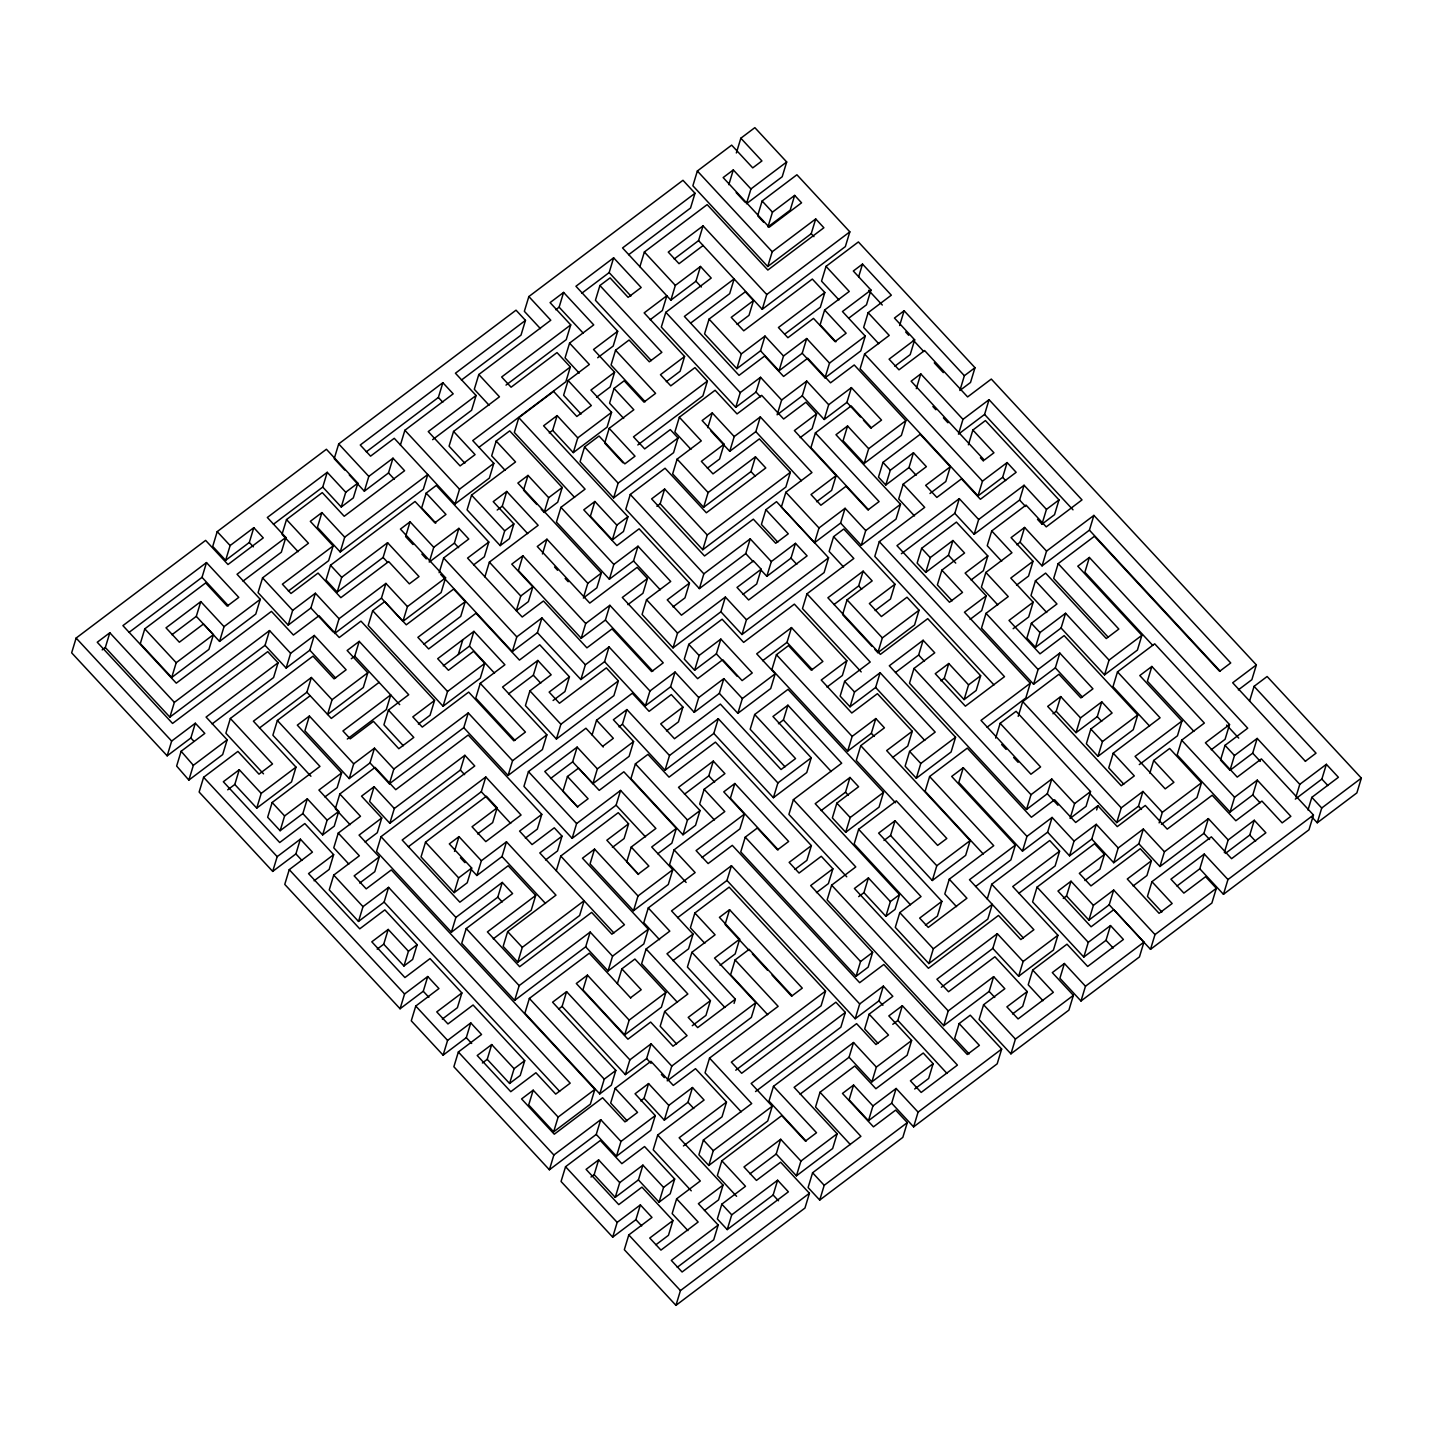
<?xml version="1.0" encoding="UTF-8"?>
<svg xmlns="http://www.w3.org/2000/svg" width="1433" height="1433" viewBox="0 0 1433 1433"><rect width="100%" height="100%" fill="white"/><g stroke="black" fill="none" stroke-linecap="round" stroke-linejoin="round"><path stroke-width="1.5" d="M341.251 507.013L345.729 492.253L327.243 472.299L322.747 487.059L341.251 507.013L353.324 497.896L357.82 483.136L326.402 449.263L217.207 531.625L212.729 546.403L225.644 560.321L230.122 545.543L253.802 527.684L263.26 537.894L227.99 564.512L205.618 540.384L76.128 638.061L71.65 652.821L167.177 755.836L190.858 737.977L195.336 723.217L204.812 733.409L181.131 751.268L176.635 766.046L188.851 780.089L222.67 754.582L227.166 739.822L206.083 717.073L278.056 662.78L267.738 651.639L172.551 723.432L97.247 642.235L109.822 632.759L174.36 702.367L169.882 717.127L105.325 647.519L109.822 632.759M418.364 724.077L430.061 715.246L434.557 700.468L360.973 621.134L339.227 637.524L319.004 615.724L293.407 635.034L271.446 611.372L176.277 683.165L122.916 625.63L206.495 562.578L238.774 597.382L227.184 606.123L205.671 582.926L144.787 628.854L140.309 643.614L171.709 677.487L208.913 649.418L213.41 634.658L203.504 623.982L179.34 642.217L166.013 627.833L200.799 601.591L224.032 626.651L219.554 641.411L196.303 616.351L200.799 601.591M171.709 677.487L176.205 662.727L213.41 634.658M129.095 632.347L202.017 577.338L206.495 562.578M167.177 755.836L171.655 741.076L195.336 723.217M225.644 560.321L249.306 542.462L253.802 527.684M188.851 780.089L193.348 765.329L227.166 739.822M349.276 474.932L364.34 491.179L368.818 476.401L392.982 458.184L404.59 470.723L344.207 516.274L322.264 492.612L286.51 519.57L308.453 543.25L262.561 577.875L258.065 592.635L288.194 625.11L310.889 607.986L315.385 593.226L339.048 618.734L334.57 633.511L381.429 598.152L385.907 583.392L407.438 606.589L402.942 621.349L381.429 598.152M290.63 653.305L269.547 630.556L265.051 645.334L286.134 668.065L290.63 653.305L314.293 635.446L346.141 669.784L334.068 678.884L312.985 656.153L230.355 718.47L272.521 763.95L258.997 774.16L237.914 751.411L203.611 777.295L199.133 792.055L272.7 871.407L295.897 853.907L300.393 839.147L312.43 852.133L289.251 869.634L284.755 884.394L400.076 1008.76L423.272 991.26L427.751 976.5L438.946 988.555L415.749 1006.056L411.271 1020.815L443.102 1055.154L466.298 1037.653L470.776 1022.893L481.542 1034.501L458.345 1052.001L453.867 1066.761L549.394 1169.776L596.253 1134.417L600.749 1119.657L620.973 1141.456L616.477 1156.216L596.253 1134.417M327.243 472.299L267.326 517.492L285.83 537.447L237.036 574.257L260.269 599.316L255.773 614.076L219.554 641.411M286.51 519.57L282.014 534.348L298.118 551.705M230.355 718.47L225.877 733.23L263.529 773.838M285.83 537.447L281.334 552.207L243.001 581.135M234.797 784.478L239.275 769.718L261.218 793.38L256.74 808.14L234.797 784.478L227.704 789.816M461.444 380.067L521.003 335.143L525.481 320.383L516.023 310.173L338.707 443.925L334.211 458.685L344.762 470.06M344.708 537.178L321.906 512.584L317.427 527.362L340.23 551.956L423.326 489.262L427.804 474.502L344.708 537.178L340.23 551.956M288.194 625.11L292.672 610.351L315.385 593.226M278.056 662.78L273.578 677.54L212.12 723.898M310.227 695.686L277.375 720.477L272.879 735.236L310.925 776.256M321.906 512.584L310.316 521.343L333.119 545.937L328.623 560.697L288.391 591.041M473.696 564.835L484.318 556.81L488.814 542.05L436.313 485.429L426.174 493.095L445.968 514.429L434.844 522.812L415.051 501.478L330.504 565.247L326.025 580.025L337.203 592.08L383.113 557.455L387.591 542.695L419.009 576.568L409.336 583.858L388.683 561.575L340.857 597.668L318.054 573.075L290.989 593.477L282.391 584.198L333.119 545.937M286.134 668.065L309.815 650.206L314.293 635.446M277.375 720.477L319.971 766.404L272.145 802.498L267.649 817.258L280.134 830.71L302.847 813.586L307.325 798.808L327.118 820.16L322.64 834.92L302.847 813.586M337.203 592.08L341.699 577.32L387.591 542.695M259.463 728L306.895 692.229L311.391 677.469L332.044 699.734L327.566 714.494L363.301 687.518L367.797 672.758L347.144 650.492L359.217 641.375L408.71 694.736L388.415 710.051L383.919 724.811L403.336 745.751M349.222 778.585L353.7 763.825L309.385 716.034L304.907 730.794L349.222 778.585L370.001 762.911L374.479 748.151L393.842 769.037L389.364 783.797L370.001 762.911M311.391 677.469L253.408 721.193L296.004 767.139L291.526 781.899L256.74 808.14M364.34 491.179L388.486 472.944L392.982 458.184M280.134 830.71L284.612 815.95L307.325 798.808M400.398 445.054L404.876 430.276L453.186 393.842L442.869 382.701L360.256 445.018L370.574 456.16L394.254 438.301L455.031 503.986L489.352 478.103L493.83 463.343L472.747 440.594L570.334 366.973L557.007 352.59L511.097 387.215L501.64 377.004L570.728 324.897L550.075 302.614L563.599 292.422L593.728 324.897L569.564 343.114L565.068 357.874L579.219 373.135M272.7 871.407L277.196 856.647L300.393 839.147M351.282 658.75L354.739 656.135L359.217 641.375M423.917 644.169L460.745 616.387L465.241 601.627L453.616 589.088L406.273 624.806L384.743 601.609L372.67 610.727L368.191 625.487L443.066 706.236L480.27 678.167L484.748 663.407L473.553 651.334L448.439 670.286L437.674 658.696L473.911 631.362L504.9 664.769L480.252 683.344L475.774 698.122L514.931 740.342M366.311 451.825L438.373 397.46L442.869 382.701M439.161 572.734L443.639 557.974L468.77 539.023L458.865 528.347L454.386 543.125L429.255 562.076L433.751 547.299L410.071 521.791L405.593 536.551L412.991 544.522M426.174 493.095L421.678 507.855L435.811 523.099M309.385 716.034L297.312 725.152L341.627 772.942L337.149 787.702L324.915 796.927M525.356 838.144L537.321 829.116L541.799 814.356L468.215 735.022L395.741 789.69L375.088 767.407L339.818 794.007L335.34 808.785L350.1 824.692M628.657 254.716L690.527 208.036L695.005 193.276L682.968 180.289L528.849 296.559L550.791 320.222L478.801 374.515L499.454 396.798L453.562 431.423L449.066 446.182L464.847 463.199M341.627 772.942L318.914 790.067L338.707 811.418L334.229 826.178L322.64 834.92M339.818 794.007L360.489 816.291L338.26 833.057L333.764 847.817L348.828 864.063M478.801 374.515L474.305 389.292L489.065 405.199M239.275 769.718L223.333 781.737L279.704 842.532L304.835 823.563L333.656 854.659L329.178 869.419L314.096 880.793M525.481 320.383L455.425 373.225L476.078 395.49L471.6 410.268L432.623 439.662M338.26 833.057L359.343 855.788L333.728 875.115L329.25 889.875L358.501 921.419L384.116 902.109L388.594 887.349L570.191 1083.169L555.699 1094.095L535.906 1072.744L510.775 1091.695L477.207 1055.512L491.698 1044.567L514.089 1068.696L509.593 1083.473L487.22 1059.345L491.698 1044.567M455.031 503.986L459.527 489.208L493.83 463.343M389.83 823.276L394.326 808.499L374.103 786.699L369.607 801.459L389.83 823.276L460.369 770.058L464.865 755.298L474.753 765.974L381.017 836.675L376.539 851.435L451.413 932.184L497.788 897.183L502.284 882.423L512.602 893.565L466.227 928.548L461.731 943.308L514.662 1000.395L585.685 946.819L590.181 932.041L612.554 956.169L608.058 970.947L585.685 946.819M528.849 296.559L524.353 311.319L540.456 328.676M410.071 521.791L400.416 529.082L445.591 577.804L441.113 592.563L402.942 621.349M541.226 509.252L544.182 512.441L557.706 502.231L562.202 487.471L509.7 430.867L496.176 441.059L515.54 461.945L471.564 495.119L467.086 509.879L500.207 545.615L509.396 538.683L513.874 523.923L493.221 501.64L506.745 491.447L538.163 525.32L489.369 562.13L484.873 576.89M374.103 786.699L361.528 796.175L381.751 817.974L377.273 832.752L365.039 841.977M496.176 441.059L491.68 455.837L505.097 470.293M358.501 921.419L362.997 906.659L388.594 887.349M381.751 817.974L359.056 835.117L379.279 856.916L374.783 871.694L359.719 883.05M569.564 343.114L589.357 364.466L568.095 380.497L591.327 405.557L576.836 416.484L553.604 391.442L518.818 417.684L514.34 432.444L574.579 497.394M555.735 309.725L559.121 307.181L563.599 292.422M497.197 510.041L502.266 506.207L506.745 491.447M458.309 654.505L462.805 639.727M443.066 706.236L447.544 691.458L484.748 663.407M443.245 665.879L469.433 646.122L473.911 631.362M500.207 545.615L504.703 530.837L513.874 523.923M570.728 324.897L566.232 339.657L506.01 385.101M383.722 944.204L388.218 929.426L408.441 951.243L403.945 966.003L383.722 944.204L377.166 949.148M544.182 512.441L548.66 497.681L528.007 475.398L523.529 490.176L536.802 504.488M477.583 833.952L492.665 822.596L497.144 807.818L486.396 796.229L425.511 842.156L421.033 856.916L454.171 892.634L467.212 882.8L471.69 868.04L449.317 843.912L458.99 836.621L481.363 860.749L476.867 875.509L470.902 869.079M570.334 366.973L565.856 381.751L478.909 447.329M552.636 430.366L557.115 415.588L577.768 437.871L573.29 452.631L552.636 430.366L549.251 432.909M568.095 380.497L563.617 395.257L581.046 414.065M463.773 727.677L468.251 712.918L512.566 760.708L508.088 775.468L463.773 727.677L389.364 783.797M597.668 357.748L613.199 346.034L617.695 331.256L575.941 286.26L613.629 257.815L641.178 287.514L628.12 297.365L610.064 277.877L599.908 285.525L595.429 300.285L651.334 360.597M581.225 638.276L585.703 623.516L522.884 555.771L518.406 570.531L581.225 638.276L605.389 620.059L609.867 605.299L663.228 662.834L651.621 671.575L612.034 628.89L586.921 647.841L543.465 600.982L522.203 617.014L467.552 558.082L488.814 542.05M581.744 293.263L609.15 272.592L613.629 257.815M532.861 586.885L520.77 596.003L516.292 610.763L528.365 601.645L532.861 586.885L511.778 564.154L522.884 555.771M333.656 854.659L308.543 873.611L359.737 928.835L384.868 909.883L417.128 944.687L412.65 959.447L403.945 966.003M400.076 1008.76L404.572 993.983L427.751 976.5M440.647 574.346L512.315 651.621L516.794 636.861L541.925 617.91L585.38 664.769L580.884 679.547L537.429 632.669L541.925 617.91M542.444 553.962L546.94 539.202L587.817 583.285L583.965 595.931M454.494 851.381L458.99 836.621M518.818 417.684L585.076 489.137L560.93 507.354L556.434 522.114L609.365 579.201L633.529 560.966L638.007 546.206L670.716 581.476L646.552 599.693L642.074 614.452L673.044 647.877L720.889 611.784L725.367 597.024L746.45 619.755L741.972 634.532L720.889 611.784M599.908 285.525L661.867 352.339L649.31 361.815L629.087 340.015L615.563 350.225L655.58 393.376L643.972 402.118L624.179 380.766L614.041 388.433L633.834 409.766L609.186 428.36L635.016 456.196L624.86 463.862L599.048 436.008L584.557 446.953L580.06 461.713L613.629 497.896L673.546 452.703L678.024 437.943L670.286 429.595L644.671 448.905L633.493 436.85L707.4 381.088L694.933 367.618L670.769 385.853L660.452 374.712L684.598 356.495L644.151 312.878L666.864 295.735L662.368 310.513L650.152 319.738M639.87 266.753L644.366 251.993L707.168 204.614L767.837 270.049L823.885 227.757L815.717 218.944L772.226 251.742L767.748 266.52L692.873 185.771L697.352 171.011L731.654 145.127L752.737 167.876L761.926 160.944L740.843 138.213L754.851 127.644L786.699 161.983L782.203 176.743L746.45 203.719L750.946 188.941L786.699 161.983M408.387 846.742L481.291 791.732L485.787 776.973L521.057 815.019L485.787 841.619L472.03 826.769L497.144 807.818M615.563 350.225L611.067 364.985L645.155 401.742M454.171 892.634L458.65 877.874L471.69 868.04M617.695 331.256L593.531 349.491L614.614 372.222L610.136 386.982L596.594 397.192M614.041 388.433L609.562 403.192L623.695 418.436M451.413 932.184L455.891 917.407L502.284 882.423M614.614 372.222L590.933 390.081L611.586 412.346L607.108 427.124L573.29 452.631M508.643 693.823L533.345 675.194L537.823 660.434L551.168 674.818L529.905 690.849L525.427 705.609L556.398 739.016L613.897 695.65L618.375 680.89L606.338 667.885L559.461 703.245L549.144 692.103L569.438 676.806L539.739 644.778L519.445 660.094L475.989 613.234L428.646 648.952L417.881 637.345L465.241 601.627M609.186 428.36L604.708 443.119L622.925 462.769M612.339 539.901L616.817 525.123L594.874 501.46L590.396 516.22L612.339 539.901L623.445 531.518L627.923 516.74L543.591 425.798L557.115 415.588M695.005 193.276L622.549 247.945L670.859 300.16L675.337 285.4L700.468 266.448L711.216 278.056L665.808 312.304L661.312 327.082L735.756 407.348L756.051 392.051L760.547 377.273L781.63 400.022L777.134 414.782L802.265 395.83L806.743 381.071L828.686 404.733L824.208 419.493L802.265 395.83M476.867 875.509L501.998 856.558L506.476 841.798L555.968 895.159L507.658 931.611L503.162 946.371L517.797 962.152L579.631 915.49L584.127 900.73L522.275 947.374L517.797 962.152M603.257 747.041L585.936 728.233L528.437 771.617L523.941 786.377L572.143 838.341L616.1 805.185L620.596 790.407L655.884 828.453L631.236 847.046L626.758 861.806L638.509 874.488M388.218 929.426L371.792 941.821L404.93 977.557L430.043 958.605L461.892 992.944L457.396 1007.704L442.331 1019.078M443.102 1055.154L447.598 1040.394L470.776 1022.893M613.629 497.896L618.125 483.136L678.024 437.943M537.823 660.434L502.553 687.034L546.869 734.824L542.39 749.584L508.088 775.468M698.57 240.619L703.048 225.859L766.745 294.535L762.249 309.295L698.57 240.619L674.209 258.997M569.438 676.806L564.942 691.566L553.102 700.486M528.007 475.398L517.868 483.064L601.341 573.075L596.862 587.835L583.321 598.045M800.169 437.638L812.135 428.61L816.613 413.832L805.865 402.243L783.636 419.009L761.693 395.347L737.046 413.922L715.103 390.26L679.349 417.236L701.292 440.898L677.128 459.115L672.65 473.893L703.639 507.3L708.117 492.54L755.46 456.822L765.795 467.946L706.362 512.781L665.055 468.233L630.269 494.475L625.791 509.234L699.376 588.587L745.751 553.604L750.229 538.826L771.312 561.575L766.834 576.335L760.816 569.832M556.398 739.016L560.894 724.256L618.375 680.89M670.859 300.16L695.972 281.208L700.468 266.448M736.347 152.973L740.843 138.213M728.806 184.678L733.302 169.918L750.946 188.941M609.365 579.201L613.843 564.423L638.007 546.206M684.598 356.495L680.12 371.254L666.309 381.662M657.783 853.781L671.862 843.159L676.34 828.399L623.857 771.796L599.209 790.371L578.556 768.106L567.45 776.489L562.954 791.249L577.714 807.155M572.645 761.854L577.141 747.095L597.364 768.894L592.868 783.672L572.645 761.854L550.505 778.567M604.565 661.688L609.043 646.91L649.937 690.993L645.441 705.753L604.565 661.688L580.884 679.547M737.028 324.377L748.993 315.35L753.471 300.59L745.303 291.777L709.066 319.111L704.57 333.871L736.849 368.675L760.529 350.816L765.007 336.056L783.511 356.011L779.033 370.771L760.529 350.816M679.349 417.236L674.871 431.996L690.957 449.353M485.787 776.973L402.189 840.025L459.85 902.199L508.178 865.747L535.709 895.446L531.231 910.224L493.257 938.848M660.165 503.807L664.643 489.047L707.257 534.993L702.761 549.753L660.165 503.807L656.905 506.279M592.08 734.986L596.558 720.226L632.311 693.25L649.095 711.341L671.307 694.575L682.932 707.114L678.454 721.874L666.488 730.902M541.799 814.356L519.57 831.122L532.055 844.574L554.284 827.808L562.023 836.173L557.544 850.933L545.579 859.961M514.662 1000.395L519.158 985.617L590.181 932.041M556.273 870.816L560.751 856.056L618.25 812.69L628.585 823.814L624.089 838.574L612.393 847.405M546.94 539.202L537.268 546.492L589.769 603.096L637.112 567.378L647.447 578.52L642.951 593.28L627.887 604.654M707.4 381.088L702.922 395.848L637.81 444.964M762.249 309.295L845.345 246.601L849.841 231.841L796.909 174.772L762.123 201.014L757.645 215.774L763.538 222.133M572.143 838.341L576.621 823.581L620.596 790.407M630.771 998.085L589.285 953.214L529.368 998.425L524.89 1013.185L599.764 1093.916L611.354 1085.175L615.832 1070.415L552.583 1002.204L566.59 991.636L629.857 1059.847L625.361 1074.607L562.112 1006.396L566.59 991.636M794.67 195.39L772.459 212.156L767.963 226.916L790.192 210.149L794.67 195.39L801.566 202.805L769.199 227.22L723.146 177.567L733.302 169.918M707.795 427.661L712.273 412.901L734.215 436.563L729.737 451.323L710.714 430.814M622.406 724.31L626.902 709.55L669.498 755.496L665.019 770.255L622.406 724.31L619.038 726.871M461.892 992.944L436.76 1011.895L447.956 1023.95L473.069 1004.999L524.711 1060.689L520.233 1075.449L509.593 1083.473M736.849 368.675L741.327 353.915L765.007 336.056M633.511 910.725L638.007 895.965L594.552 849.106L590.056 863.866L633.511 910.725L668.297 884.483L672.793 869.724L651.71 846.993L676.34 828.399M626.902 709.55L613.378 719.76L633.601 741.56L629.105 756.337L592.868 783.672M712.273 412.901L702.134 420.55L724.077 444.212L719.599 458.99L707.365 468.197M735.756 407.348L740.252 392.588L760.547 377.273M553.64 1131.855L558.136 1117.095L533.183 1090.173L528.687 1104.95L553.64 1131.855L590.36 1104.162L594.856 1089.402L391.316 869.921L366.203 888.872L354.148 875.868L379.279 856.916M594.874 501.46L583.768 509.843L616.889 545.579L639.118 528.813L689.47 583.106L684.974 597.866L673.008 606.893M794.921 869.401L806.886 860.373L811.383 845.613L715.425 742.133L669.032 777.134L647.949 754.385L635.392 763.861L630.914 778.638L682.968 834.776L695.542 825.301L700.02 810.541L678.508 787.344L713.294 761.102L724.919 773.623L704.14 789.296L699.644 804.056L714.404 819.963M673.044 647.877L677.54 633.099L725.367 597.024M699.376 588.587L703.854 573.827L750.229 538.826M670.572 686.801L675.05 672.041L698.713 697.566L694.235 712.326L670.572 686.801L645.441 705.753M767.748 266.52L811.221 233.704L815.717 218.944M624.681 1034.895L629.159 1020.135L587.423 975.121L582.944 989.898L624.681 1034.895L661.401 1007.202L665.879 992.442L634.909 959.035L621.85 968.869L617.372 983.629M827.002 687.088L842.371 675.498L846.849 660.738L794.366 604.135L743.637 642.396L722.107 619.199L688.771 644.348L684.293 659.108L694.611 670.25L716.357 653.842L720.853 639.082L752.253 672.955L742.115 680.603L722.751 659.717L697.62 678.669L622.316 597.471L647.447 578.52M729.737 451.323L755.836 431.638L760.314 416.878L811.956 472.568L785.857 492.253L781.379 507.013L814.499 542.731L840.598 523.063L845.076 508.285L865.729 530.568L861.251 545.328L840.598 523.063M703.639 507.3L750.982 471.582L755.46 456.822M694.611 670.25L699.107 655.472L720.853 639.082M549.394 1169.776L553.872 1154.998L600.749 1119.657M974.995 367.708L964.373 375.715L959.895 390.475L970.517 382.468L974.995 367.708L858.385 241.944L826.017 266.377L821.539 281.137L838.968 299.927M802.211 353.27L806.707 338.51L829.51 363.104L825.014 377.864L802.211 353.27L779.033 370.771M753.471 300.59L731.242 317.356L743.727 330.808L812.332 279.059L824.817 292.511L820.321 307.289L784.657 334.194M826.017 266.377L849.25 291.436L824.62 310.012L820.124 324.772L835.905 341.788M659.073 1202.162L663.569 1187.402L642.915 1165.119L638.419 1179.896L659.073 1202.162L670.196 1193.779L674.674 1179.019L644.563 1146.543L621.85 1163.668L600.337 1140.471L565.551 1166.713L561.055 1181.473L612.697 1237.145L635.894 1219.662L640.372 1204.884L651.997 1217.423L628.8 1234.924L624.322 1249.683L675.946 1305.356L804.952 1208.055L809.43 1193.277L780.609 1162.199L756.445 1180.416L743.978 1166.964L780.698 1139.271L800.922 1161.07L796.426 1175.83L776.202 1154.031L780.698 1139.271M741.972 634.532L824.1 572.573L828.579 557.795L776.525 501.657L765.885 509.682L761.407 524.442L777.814 542.14M704.14 789.296L724.793 811.562L674.065 849.841L695.148 872.572L648.271 907.931L643.793 922.691L659.574 939.708M719.348 693.375L723.844 678.615L742.348 698.57L737.852 713.329L719.348 693.375L694.235 712.326M594.552 849.106L582.461 858.206L648.307 929.211L643.811 943.971L608.058 970.947M599.764 1093.916L604.242 1079.156L615.832 1070.415M674.065 849.841L669.569 864.601L686.138 882.459M724.077 444.212L701.364 461.354L712.989 473.875L759.365 438.892L790.353 472.299L785.857 487.059L702.761 549.753M689.47 583.106L667.241 599.872L681.445 615.187L753.436 560.876L761.174 569.223L756.696 583.983L742.885 594.408M648.271 907.931L669.802 931.128L646.122 948.986L641.626 963.746L677.415 1002.33M682.968 834.776L687.464 820.016L700.02 810.541M713.813 733.445L718.291 718.685L777.886 782.937L773.408 797.715L713.813 733.445L665.019 770.255M858.654 276.748L862.505 264.084L891.326 295.18L868.129 312.681L863.651 327.441L878.716 343.687M684.455 794.222L708.798 775.862L713.294 761.102M683.434 1145.934L722.017 1116.844L726.495 1102.067L695.507 1068.66L673.295 1085.426L650.904 1061.298L615.169 1088.274L610.673 1103.034L627.081 1120.731M828.686 404.733L851.399 387.609L881.528 420.084L871.371 427.733L851.148 405.933L815.395 432.891L810.917 447.669L868.523 509.79M594.158 1174.648L598.636 1159.888L619.719 1182.619L615.241 1197.379L594.158 1174.648L591.005 1177.012M862.505 264.084L853.316 271.016L870.959 290.039L866.481 304.799L848.658 318.251M766.834 576.335L790.998 558.118L795.476 543.34L807.101 555.879L748.635 599.979L737.01 587.44L761.174 569.223M870.959 290.039L842.461 311.534L865.263 336.128L860.767 350.906L825.014 377.864M625.361 1074.607L646.623 1058.575L651.101 1043.797L671.772 1066.08L667.276 1080.84L751.34 1017.43L755.836 1002.652L714.53 958.104L739.643 939.152L719.42 917.353L729.576 909.704L802.283 988.125L792.144 995.774L749.119 949.362L735.093 959.931L730.615 974.709L767.712 1014.707M824.208 419.493L846.921 402.368L851.399 387.609M646.122 948.986L687.858 994L664.661 1011.501L660.183 1026.261L676.591 1043.958M885.881 916.332L890.359 901.572L868.416 877.91L863.938 892.669L885.881 916.332L895.052 909.4L899.548 894.64L815.198 803.698L849.984 777.456L858.6 786.735L836.854 803.143L832.358 817.903L845.703 832.286L879.038 807.137L883.534 792.377L788.007 689.363L754.672 714.512L750.176 729.272L784.997 766.816M735.738 1070.2L821.073 1005.841L825.551 991.063L729.164 887.134L694.862 913L690.384 927.778L704.821 943.344M868.129 312.681L889.23 335.412L864.583 354.005L860.105 368.765L978.005 495.908L1002.634 477.314L1007.13 462.554L1016.158 472.299L980.405 499.275L961.471 478.855L936.842 497.43L925.646 485.375L950.294 466.782L920.165 434.306L882.961 462.375L878.483 477.135L885.791 485.017L908.988 467.534L913.466 452.756L926.381 466.674L903.184 484.175L898.706 498.935L914.487 515.952M811.383 845.613L789.153 862.379L799.059 873.055L821.27 856.289L832.895 868.81L810.666 885.576L872.625 952.408L868.147 967.168L856.074 976.285L740.754 851.918L745.232 837.159L757.305 828.041L777.528 849.859L788.652 841.476L734.86 783.475L730.382 798.235L778.191 849.787M737.852 713.329L770.721 688.539L775.199 673.779L756.696 653.824L791.482 627.582L822.9 661.455L811.293 670.214L788.49 645.62L776.417 654.72L771.921 669.498L847.655 751.161L871.336 733.302L875.814 718.542L884.43 727.821L860.749 745.679L856.271 760.439L895.518 802.767M731.457 865.693L726.961 880.453L855.196 1018.738L859.693 1003.96L731.457 865.693L671.54 910.886L693.053 934.083L688.574 948.843L672.919 960.647M864.171 463.468L868.667 448.708L847.566 425.977L843.088 440.737L864.171 463.468L901.375 435.417L905.853 420.639L854.229 364.967L830.549 382.826L807.746 358.232L783.582 376.449L764.649 356.047L739.052 375.356L684.401 316.424L734.162 278.88L729.684 293.658L690.581 323.142M644.08 1098.341L648.576 1083.563L668.799 1105.38L664.303 1120.14L644.08 1098.341L640.712 1100.884M814.499 542.731L818.995 527.971L845.076 508.285M816.613 413.832L794.384 430.599L836.12 475.613L831.642 490.373L816.577 501.747M694.862 913L715.085 934.818L691.906 952.318L687.41 967.078L724.883 1007.471M762.643 660.72L787.004 642.36L791.482 627.582M875.115 610.583L890.484 598.994L894.962 584.216L843.768 529.01L833.612 536.659L853.835 558.476L806.976 593.817L802.48 608.577L861.215 671.916M612.697 1237.145L617.175 1222.385L640.372 1204.884M734.86 783.475L723.755 791.858L744.408 814.123L739.912 828.883L701.955 857.525M648.576 1083.563L635.052 1093.773L655.275 1115.591L650.779 1130.35L616.477 1156.216M833.612 536.659L829.134 551.418L843.571 567.002M899.637 325.524L904.133 310.764L964.373 375.715M778.441 723.737L783.421 719.957L787.917 705.197L841.69 763.198L793.38 799.65L788.902 814.41L846.724 876.781M668.799 1105.38L692.479 1087.522L704.087 1100.042L657.711 1135.043L653.215 1149.803L691.261 1190.823M729.576 909.704L725.08 924.464L749.316 950.598M693.053 934.083L666.972 953.769L710.428 1000.628L705.95 1015.388L692.264 1025.706M904.133 310.764L894.461 318.054L914.684 339.854L910.206 354.614L894.837 366.203M664.303 1120.14L687.983 1102.282L692.479 1087.522M739.643 939.152L735.165 953.93L720.082 965.305M964.087 699.609L968.565 684.849L948.771 663.497L944.293 678.275L964.087 699.609L976.16 690.491L980.656 675.731L927.724 618.662L880.381 654.379L827.88 597.776L863.15 571.158L872.178 580.902L847.064 599.854L842.568 614.632L871.981 646.337M735.093 959.931L778.137 1006.342L709.532 1058.091L705.036 1072.851L741.183 1111.829M885.791 485.017L890.287 470.257L913.466 452.756M916.314 388.648L920.792 373.888L962.976 419.367L958.48 434.127L984.578 414.442L989.057 399.682L1082.005 499.902L1046.251 526.878L1026.028 505.079L991.726 530.944L987.23 545.722L1001.685 561.288M833.97 604.547L858.654 585.918L863.15 571.158M734.072 1003.387L735.362 999.177L691.906 952.318M657.711 1135.043L700.307 1180.971L676.627 1198.83L672.149 1213.59L687.93 1230.607M787.917 705.197L772.942 716.5L811.239 757.788L806.743 772.566L773.408 797.715M598.636 1159.888L586.079 1169.364L618.769 1204.616L641.966 1187.133L672.955 1220.54L668.459 1235.3L655.974 1244.722M903.184 484.175L924.697 507.372L879.289 541.638L874.793 556.398L993.983 684.92M709.532 1058.091L751.698 1103.571L703.388 1140.023L698.892 1154.783L708.798 1165.459L767.73 1120.982L772.226 1106.222L751.143 1083.491L845.345 1012.415L835.887 1002.204L741.667 1073.281L731.349 1062.14L825.551 991.063M806.976 593.817L870.225 662.028L844.628 681.356L840.132 696.116L850.038 706.791L875.635 687.464L880.131 672.704L935.194 732.102L909.597 751.411L905.119 766.171L916.296 778.244L951.082 752.003L955.578 737.243L889.302 665.772L923.121 640.264L934.746 652.803L913.967 668.477L909.489 683.236L1026.53 809.448L1047.29 793.775L1051.786 779.015L1074.589 803.608L1070.111 818.368L1086.053 806.331L1090.531 791.571L1016.087 711.305L1000.144 723.325L995.666 738.085M847.566 425.977L835.976 434.718L900.515 504.326L896.037 519.086L861.251 545.328M708.798 1165.459L713.276 1150.681L772.226 1106.222M850.038 706.791L854.516 692.014L880.131 672.704M675.946 1305.356L680.442 1290.596L809.43 1193.277M859.693 1003.96L883.355 986.101L892.831 996.311L869.15 1014.17L888.514 1035.056L875.957 1044.532L856.594 1023.646L773.48 1086.339L816.523 1132.733L805.4 1141.116L781.737 1115.608L721.838 1160.802L717.342 1175.562L736.58 1196.304M847.655 751.161L852.151 736.401L875.814 718.542M874.918 649.507L877.856 652.678L882.352 637.9L919.055 610.207L907.017 597.221L881.402 616.53L869.365 603.544L894.962 584.216M726.495 1102.067L679.152 1137.784L723.038 1185.127L718.56 1199.887L704.463 1210.509M821.145 810.594L845.506 792.216L849.984 777.456M721.838 1160.802L745.5 1186.309L721.82 1204.168L717.342 1218.946L727.23 1229.604L773.139 1194.997L777.617 1180.219L788.383 1191.826L682.09 1272.002L671.325 1260.413L718.184 1225.054L698.39 1203.702L723.038 1185.127M971.108 579.953L983.343 570.728L987.821 555.968L956.42 522.096L921.634 548.337L917.138 563.097L925.754 572.376L948.449 555.252L952.945 540.492L964.57 553.013L941.857 570.155L937.361 584.915L952.121 600.821M718.184 1225.054L713.706 1239.814L677.254 1267.309M950.294 466.782L945.798 481.542L929.963 493.507M832.895 868.81L828.399 883.588L816.434 892.616M845.703 832.286L850.199 817.526L883.534 792.377M925.754 572.376L930.232 557.616L952.945 540.492M793.38 799.65L855.77 866.929L831.624 885.164L827.128 899.924L943.738 1025.67L989.164 991.403L993.642 976.643L1004.838 988.716L983.575 1004.748L979.097 1019.508L1010.928 1053.846L1068.911 1010.104L1073.389 995.344L1052.306 972.613L1064.397 963.495L1085.48 986.244L1080.984 1001.004L1059.901 978.255L1064.397 963.495M727.23 1229.604L731.726 1214.844L777.617 1180.219M773.48 1086.339L769.002 1101.099L806.098 1141.098M968.386 444.803L972.864 430.043L985.42 420.568L1059.005 499.902L1054.527 514.68L1041.97 524.156L1037.492 519.319M919.055 610.207L914.576 624.967L877.856 652.678M860.749 745.679L946.819 838.484L937.63 845.398L896.324 800.85L858.636 829.295L854.158 844.055L910.457 904.76M954.808 513.39L959.286 498.63L978.649 519.516L974.171 534.276L954.808 513.39L901.393 553.693M895.5 672.489L918.643 655.024L923.121 640.264M978.005 495.908L982.483 481.148L1007.13 462.554M846.849 660.738L821.252 680.048L851.793 713.007L877.408 693.679L912.266 731.26L907.77 746.038L892.419 757.627M890.574 835.511L895.052 820.733L936.788 865.747L932.31 880.507L890.574 835.511L884 840.454M914.684 1089.008L928.656 1078.458L933.134 1063.698L923.246 1053.022L875.885 1088.74L854.802 1066.009L820.016 1092.251L815.538 1107.01L850.36 1144.555M856.074 976.285L860.552 961.507L872.625 952.408M845.345 1012.415L840.866 1027.174L755.531 1091.552M916.296 778.244L920.792 763.484L955.578 737.243M991.726 530.944L1011.949 552.762L985.85 572.448L981.372 587.208L997.78 604.905M1139.289 764.595L1177.46 735.792L1181.956 721.032L1139.79 675.552L1151.863 666.452L1204.365 723.056L1181.652 740.18L1177.174 754.958L1230.087 812.027L1234.583 797.267L1257.278 780.125L1290.846 816.326L1282.159 822.882L1261.936 801.083L1235.837 820.751L1212.175 795.243L1167.232 829.134L1145.289 805.471L1117.274 826.608L1097.911 805.722L1075.681 822.488L1054.598 799.757L1031.402 817.258L967.293 748.116L929.605 776.543L925.127 791.303L983.271 854.014M987.821 555.968L965.125 573.093L986.209 595.841L981.712 610.601L970.016 619.432M820.016 1092.251L860.893 1136.333L812.583 1172.767L808.105 1187.545L819.712 1200.066L902.826 1137.372L907.304 1122.612L895.679 1110.091L873.467 1126.857L842.479 1093.433L853.584 1085.05L872.948 1105.936L868.47 1120.696L849.106 1099.828L853.584 1085.05M849.053 1057.267L853.549 1042.507L876.351 1067.101L871.873 1081.861L849.053 1057.267L800.116 1094.185M974.171 534.276L1019.58 500.027L1024.076 485.25L1046.448 509.378L1041.97 524.156M985.85 572.448L1008.241 596.576L986.011 613.342L981.515 628.102L1033.587 684.24L1055.333 667.85L1059.811 653.072L1092.949 688.807L1080.876 697.925L1058.933 674.262L1022.696 701.597L1018.2 716.357M858.636 829.295L921.025 896.574L899.781 912.606L895.285 927.366L928.853 963.567L987.803 919.09L992.281 904.33L933.331 948.807L928.853 963.567M869.15 1014.17L864.672 1028.93L878.071 1043.403M853.549 1042.507L794.115 1087.342L837.141 1133.736L832.663 1148.496L796.426 1175.83M855.196 1018.738L878.877 1000.879L883.355 986.101M819.712 1200.066L824.208 1185.306L907.304 1122.612M1020.117 542.211L1024.595 527.434L1046.538 551.114L1042.06 565.874L1020.117 542.211L1016.731 544.755M1022.481 851.13L1026.977 836.37L963.281 767.694L958.802 782.454L1022.481 851.13L1047.613 832.179L1052.091 817.419L1074.034 841.081L1069.555 855.841L1047.613 832.179M1024.595 527.434L1011.071 537.644L1033.014 561.306L1028.536 576.084L1016.57 585.112M892.777 1024.29L897.864 1020.457L902.342 1005.697L957.423 1065.095L921.186 1092.43L910.421 1080.822L933.134 1063.698M1046.538 551.114L1093.898 515.396L1230.732 662.942L1219.608 671.325L1094.4 536.3L1058.163 563.635L1118.833 629.069L1106.276 638.545L1045.606 573.11L1035.45 580.759L1030.972 595.537L1046.753 612.536M895.052 820.733L878.626 833.128L941.875 901.339L937.397 916.117L925.431 925.145M1033.014 561.306L1010.784 578.072L1033.175 602.2L1028.679 616.978L1013.149 628.693M929.605 776.543L993.732 845.685L949.273 879.199L944.795 893.977L956.545 906.659M1035.45 580.759L1056.963 603.974L1031.366 623.283L1026.87 638.043L1035.486 647.322L1061.083 628.012L1065.579 613.252L1109.035 660.111L1104.556 674.871L1061.083 628.012M912.266 731.26L886.651 750.587L970.123 840.598L965.645 855.376L932.31 880.507M891.666 1103.213L896.144 1088.453L918.087 1112.115L913.609 1126.875L891.666 1103.213L868.47 1120.696M902.342 1005.697L888.818 1015.907L911.621 1040.501L907.143 1055.261L871.873 1081.861M1058.163 563.635L1053.685 578.395L1108.282 637.291M1035.486 647.322L1039.964 632.562L1065.579 613.252M986.209 595.841L964.463 612.231L1030.291 683.236L1025.813 697.996L987.086 727.212M1033.587 684.24L1038.083 669.48L1059.811 653.072M1042.06 565.874L1089.402 530.156L1093.898 515.396M943.738 1025.67L948.234 1010.91L993.642 976.643M1295.934 796.999L1299.785 784.353L1257.189 738.407L1252.693 753.167L1229.998 770.309L1220.522 760.099L1225.018 745.339L1247.713 728.197L1089.367 557.437L1084.888 572.215L1152.741 645.387M987.23 899.01L991.726 884.251L1049.708 840.508L1059.596 851.184L1055.118 865.944L1018.666 893.458M913.609 1126.875L997.189 1063.823L1001.667 1049.063L970.266 1015.191L959.143 1023.574L954.665 1038.334L969.12 1053.9M963.281 767.694L951.691 776.435L1015.37 845.112L1010.892 859.89L975.586 886.508M1026.53 809.448L1031.008 794.688L1051.786 779.015M1056.228 711.323L1060.725 696.563L1080.518 717.897L1076.022 732.675L1056.228 711.323L1052.968 713.777M992.818 948.431L997.314 933.671L1023.126 961.507L1018.648 976.267L992.818 948.431L941.32 987.283M1084.906 880.543L1099.971 869.168L1104.467 854.408L1094.561 843.732L1037.062 887.117L1032.584 901.876L1083.796 957.083L1106.007 940.317L1110.503 925.557L1123.4 939.475L1087.665 966.451L1066.994 944.186L1032.691 970.051L1028.213 984.811L1042.973 1000.736M1080.518 717.897L1101.78 701.865L1112.098 713.007L1090.835 729.039L1086.357 743.799L1097.983 756.337L1133.252 729.719L1137.73 714.96L1064.146 635.607L1040 653.842L1009.011 620.435L1033.175 602.2M1076.022 732.675L1097.284 716.625L1101.78 701.865M1211.261 749.728L1225.072 739.321L1229.55 724.561L1154.693 643.811L1117.489 671.88L1112.993 686.64L1149.517 726.012M1097.983 756.337L1102.461 741.56L1137.73 714.96M997.314 933.671L936.913 979.223L948.539 991.743L994.914 956.76L1027.192 991.564L1022.696 1006.324L1012.558 1013.973M1010.928 1053.846L1015.424 1039.086L1073.389 995.344M1089.367 557.437L1077.777 566.196L1141.886 635.321L1137.408 650.098L1104.556 674.871M1066.528 895.983L1071.024 881.205L1093.397 905.351L1088.901 920.111L1066.528 895.983L1063.268 898.437M1059.596 851.184L1012.737 886.543L1057.912 935.265L1053.434 950.025L1018.648 976.267M1117.489 671.88L1160.085 717.808L1113.226 753.167L1108.73 767.927L1123.794 784.173M1096.621 809.95L1097.911 805.722M1091.785 839.075L1096.263 824.315L1118.206 847.978L1113.728 862.738L1091.785 839.075L1069.555 855.841M1151.863 666.452L1147.385 681.212L1193.868 731.349M1089.456 793.183L1116.737 822.614L1121.233 807.854L1142.961 791.446L1162.324 812.332L1159.136 822.882M1083.796 957.083L1088.274 942.323L1110.503 925.557M1116.737 822.614L1138.483 806.206L1142.961 791.446M1109.196 904.796L1113.692 890.036L1154.998 934.585L1150.502 949.345L1109.196 904.796L1088.901 920.111M1149.839 773.157L1153.672 760.493L1169.633 748.474L1201.463 782.812L1196.985 797.572L1161.411 824.405M1138.841 843.786L1143.337 829.026L1164.42 851.775L1159.924 866.535L1138.841 843.786L1113.728 862.738M1104.467 854.408L1079.336 873.36L1090.961 885.899L1140.238 848.712L1151.415 860.785L1146.937 875.545L1133.127 885.952M1224.337 852.599L1228.171 839.953L1254.269 820.267L1265.876 832.788L1231.574 858.672L1211.351 836.854L1151.935 881.689L1147.439 896.449L1161.894 912.033M1071.024 881.205L1057.966 891.057L1091.104 926.793L1113.817 909.65L1143.928 942.144L1139.45 956.904L1080.984 1001.004M1159.924 866.535L1203.899 833.361L1208.377 818.601L1228.171 839.953M914.684 339.854L889.087 359.164L898.975 369.839L924.59 350.53L967.615 396.923L991.296 379.064L1256.365 664.912L1251.869 679.672L1238.345 689.882M1249.576 701.113L1254.072 686.353L1267.112 676.501L1361.35 778.119L1356.872 792.897L1317.249 822.775L1311.589 816.685M1199.797 868.792L1204.275 854.032L1227.956 879.54L1223.46 894.317L1199.797 868.792L1176.995 885.988M1229.998 770.309L1234.476 755.531L1257.189 738.407M1204.275 854.032L1170.94 879.181L1183.855 893.099L1205.601 876.691L1216.348 888.299L1211.87 903.059L1150.502 949.345M1230.087 812.027L1252.8 794.903L1257.278 780.125M1225.43 853.405L1249.773 835.027L1254.269 820.267M1307.989 810.003L1311.84 797.339L1338.404 777.295L1326.367 764.308L1299.785 784.353M1295.307 799.112L1321.871 779.068L1326.367 764.308M1229.55 724.561L1205.404 742.778L1237.234 777.116L1261.398 758.899L1313.47 815.037L1308.974 829.797L1223.46 894.317M1317.249 822.775L1321.728 808.015L1361.35 778.119M102.191 649.883L105.325 647.519M273.416 524.281L322.747 487.059M345.729 492.253L357.82 483.136M476.078 395.49L428.252 431.584L460.1 465.922L475.075 454.619L453.562 431.423M703.048 225.859L668.262 252.101L679.027 263.69L703.173 245.473M171.96 634.712L196.303 616.351M224.032 626.651L260.269 599.316M174.36 702.367L269.547 630.556M169.882 717.127L265.051 645.334M766.745 294.535L849.841 231.841M577.768 437.871L611.586 412.346M339.048 618.734L385.907 583.392M433.751 547.299L458.865 528.347M548.66 497.681L562.202 487.471M407.438 606.589L445.591 577.804M824.817 292.511L778.424 327.512L787.899 337.722L813.496 318.395L835.027 341.591L846.133 333.208L824.62 310.012M783.511 356.011L806.707 338.51M332.044 699.734L367.797 672.758M379.136 682.341L331.31 718.417L306.895 692.229M829.51 363.104L865.263 336.128M781.63 400.022L806.743 381.071M261.218 793.38L296.004 767.139M616.817 525.123L627.923 516.74M664.643 489.047L651.603 498.881L704.534 555.968L753.328 519.158L775.701 543.286L788.275 533.81L765.885 509.682M734.215 436.563L760.314 416.878M347.305 739.034L386.283 709.64L390.761 694.862L342.935 730.955L350.243 738.837L373.44 721.354L398.822 748.725L413.797 737.422L388.415 710.051M587.817 583.285L601.341 573.075M434.557 700.468L412.811 716.876L422.269 727.086L468.663 692.103L513.838 740.825L525.427 732.066L480.252 683.344M353.7 763.825L374.479 748.151M512.315 651.621L537.429 632.669M585.703 623.516L609.867 605.299M393.842 769.037L468.251 712.918M327.118 820.16L338.707 811.418M707.257 534.993L790.353 472.299M920.792 373.888L911.137 381.178L984.292 460.065L993.947 452.774L972.864 430.043M868.667 448.708L905.853 420.639M394.326 808.499L464.865 755.298M585.38 664.769L609.043 646.91M836.12 475.613L811.006 494.564L820.894 505.24L846.025 486.289L867.968 509.951L879.092 501.568L815.395 432.891M771.312 561.575L795.476 543.34M962.976 419.367L989.057 399.682M512.566 760.708L546.869 734.824M649.937 690.993L675.05 672.041M577.141 747.095L544.773 771.509L577.463 806.779L588.103 798.754L567.45 776.489M746.45 619.755L828.579 557.795M865.729 530.568L900.515 504.326M602.702 746.342L613.342 738.317L596.558 720.226M597.364 768.894L633.601 741.56M682.932 707.114L660.703 723.88L674.477 738.729L720.369 704.105L781.057 769.521L795.548 758.594L754.672 714.512M959.286 498.63L896.968 545.651L949.47 602.254L962.51 592.42L941.857 570.155M481.363 860.749L506.476 841.798M698.713 697.566L723.844 678.615M978.649 519.516L1024.076 485.25M742.348 698.57L775.199 673.779M408.441 951.243L417.128 944.687M562.023 836.173L539.793 852.94L613.897 932.955M669.498 755.496L718.291 718.685M628.585 823.814L606.84 840.222L638.258 874.094L648.88 866.069L631.236 847.046M1046.448 509.378L1059.005 499.902M535.709 895.446L487.399 931.898L519.66 966.702L591.65 912.391L611.873 934.209L624.448 924.733L560.751 856.056M777.886 782.937L811.239 757.788M744.408 814.123L696.08 850.575L708.135 863.562L732.299 845.345L859.657 982.698L883.821 964.463L967.293 1054.491L979.384 1045.374L959.143 1023.574M638.007 895.965L672.793 869.724M948.771 663.497L935.247 673.707L965.376 706.182L1004.497 676.663L879.289 541.638M940.908 680.818L944.293 678.275M968.565 684.849L980.656 675.731M587.423 975.121L576.317 983.504L627.941 1039.194L650.654 1022.069L673.026 1046.197L687.052 1035.629L664.661 1011.501M612.554 956.169L648.307 929.211M482.384 1062.981L487.22 1059.345M677.63 917.675L726.961 880.453M558.601 1009.029L562.112 1006.396M514.089 1068.696L524.711 1060.689M1030.291 683.236L981.014 720.405L1030.936 774.232L1040.591 766.942L1000.144 723.325M630.592 997.762L641.214 989.755L621.85 968.869M533.183 1090.173L521.576 1098.932L554.284 1134.202L602.594 1097.75L624.967 1121.878L637.542 1112.402L615.169 1088.274M629.159 1020.135L665.879 992.442M1060.725 696.563L1047.684 706.397L1121.251 785.75L1134.309 775.898L1113.226 753.167M1109.035 660.111L1141.886 635.321M868.416 877.91L854.408 888.478L928.423 968.278L998.479 915.436L1020.851 939.564L1033.892 929.73L991.726 884.251M629.857 1059.847L651.101 1043.797M710.428 1000.628L688.198 1017.394L697.674 1027.604L735.362 999.177M558.136 1117.095L594.856 1089.402M858.672 896.628L863.938 892.669M936.788 865.747L970.123 840.598M671.772 1066.08L755.836 1002.652M890.359 901.572L899.548 894.64M620.973 1141.456L655.275 1115.591M1015.37 845.112L969.478 879.737L1023.377 937.988M1026.977 836.37L1052.091 817.419M941.875 901.339L919.664 918.105L928.262 927.384L966.917 898.24L949.273 879.199M1181.956 721.032L1135.079 756.391L1165.208 788.866L1173.914 782.311L1153.672 760.493M1256.365 664.912L1232.685 682.771L1305.499 761.407M1074.589 803.608L1090.531 791.571M619.719 1182.619L642.915 1165.119M1074.034 841.081L1096.263 824.315M615.241 1197.379L638.419 1179.896M663.569 1187.402L674.674 1179.019M1162.324 812.332L1201.463 782.812M1118.206 847.978L1143.337 829.026M672.955 1220.54L649.758 1238.04L660.953 1250.095L698.14 1222.027L676.627 1198.83M876.351 1067.101L911.621 1040.501M1151.415 860.785L1127.269 879.002L1159.1 913.34L1172.158 903.506L1151.935 881.689M1093.397 905.351L1113.692 890.036M1164.42 851.775L1208.377 818.601M1023.126 961.507L1057.912 935.265M749.978 1173.806L776.202 1154.031M1305.409 761.192L1316.031 753.167L1254.072 686.353M872.948 1105.936L896.144 1088.453M800.922 1161.07L837.141 1133.736M1027.192 991.564L1006.897 1006.862L1018.075 1018.935L1053.345 992.335L1032.691 970.051M918.087 1112.115L1001.667 1049.063M1085.48 986.244L1143.928 942.144M1154.998 934.585L1216.348 888.299M1227.956 879.54L1313.47 815.037M984.578 414.442L1073.012 509.826M868.631 290.308L882.298 305.032M1321.871 779.068L1327.889 785.571M905.674 332.008L908.683 335.268M913.197 340.14L923.748 351.497M934.28 362.871L943.326 372.616M1089.402 530.156L1220.164 671.146M811.221 233.704L813.944 236.642M762.123 201.014L772.459 212.156M1311.84 797.339L1321.728 808.015M1002.634 477.314L1005.644 480.557M736.168 192.613L744.981 202.125M932.883 406.524L935.892 409.766M943.416 417.881L947.947 422.753M980.423 457.79L983.432 461.05M1019.58 500.027L1025.544 506.458M1226.648 725.08L1238.703 738.085M1252.693 753.167L1260.306 761.371M697.352 171.011L772.226 251.742M864.583 354.005L982.483 481.148M1225.018 745.339L1234.476 755.531M1252.8 794.903L1260.091 802.767M1181.652 740.18L1234.583 797.267M908.988 467.534L916.153 475.254M1249.773 835.027L1255.595 841.296M846.921 402.368L860.463 416.985M863.49 420.227L871.013 428.342M882.961 462.375L890.287 470.257M1031.366 623.283L1039.964 632.562M1055.333 667.85L1082.434 697.083M695.972 281.208L701.364 287.012M948.449 555.252L955.721 563.079M1097.284 716.625L1101.708 721.408M1203.899 833.361L1209.559 839.469M986.011 613.342L1038.083 669.48M1090.835 729.039L1102.461 741.56M709.066 319.111L741.327 353.915M921.634 548.337L930.232 557.616M644.366 251.993L675.337 285.4M756.051 392.051L760.565 396.923M1138.483 806.206L1141.456 809.43M665.808 312.304L740.252 392.588M1022.696 701.597L1121.233 807.854M609.15 272.592L630.896 296.04M755.836 431.638L801.387 480.771M785.857 492.253L818.995 527.971M858.654 585.918L861.681 589.178M750.982 471.582L755.406 476.347M918.643 655.024L924.446 661.294M1001.649 744.551L1006.145 749.405M1013.633 757.484L1018.129 762.32M1047.29 793.775L1057.948 805.256M913.967 668.477L1031.008 794.688M847.064 599.854L882.352 637.9M559.121 307.181L583.213 333.155M790.998 558.118L796.802 564.369M677.128 459.115L708.117 492.54M875.635 687.464L924.769 740.449M1106.007 940.317L1113.19 948.055M745.751 553.604L753.274 561.718M1037.062 887.117L1088.274 942.323M844.628 681.356L854.516 692.014M909.597 751.411L920.792 763.484M787.004 642.36L812.421 669.766M871.336 733.302L874.202 736.401M630.269 494.475L703.854 573.827M584.557 446.953L618.125 483.136M776.417 654.72L852.151 736.401M783.421 719.957L831.23 771.527M633.529 560.966L660.273 589.823M845.506 792.216L848.372 795.315M716.357 653.842L737.296 676.43M836.854 803.143L850.199 817.526M688.771 644.348L699.107 655.472M560.93 507.354L613.843 564.423M646.552 599.693L677.54 633.099M438.373 397.46L442.797 402.243M989.164 991.403L994.753 997.44M899.781 912.606L933.331 948.807M983.575 1004.748L1015.424 1039.086M502.266 506.207L527.702 533.631M605.389 620.059L652.803 671.199M554.571 567.02L557.598 570.298M565.157 578.448L568.184 581.726M471.564 495.119L504.703 530.837M831.624 885.164L948.234 1010.91M404.876 430.276L459.527 489.208M708.798 775.862L714.619 782.131M745.232 837.159L860.552 961.507M489.369 562.13L520.77 596.003M897.864 1020.457L946.98 1073.424M454.386 543.125L458.632 547.693M878.877 1000.879L882.925 1005.25M388.486 472.944L394.308 479.213M338.707 443.925L368.818 476.401M635.392 763.861L687.464 820.016M443.639 557.974L516.794 636.861M421.857 554.087L426.3 558.888M533.345 675.194L540.743 683.183M529.905 690.849L560.894 724.256M469.433 646.122L494.51 673.17M616.1 805.185L645.513 836.89M752.361 953.876L767.497 970.213M772.047 975.103L791.75 996.347M383.113 557.455L387.591 562.291M528.437 771.617L576.621 823.581M330.504 565.247L341.699 577.32M372.67 610.727L447.544 691.458M310.889 607.986L333.083 631.917M481.291 791.732L510.703 823.438M249.306 542.462L253.372 546.833M354.739 656.135L399.717 704.66M460.369 770.058L464.614 774.626M262.561 577.875L292.672 610.351M812.583 1172.767L824.208 1185.306M217.207 531.625L230.122 545.543M501.998 856.558L545.489 903.453M309.815 650.206L335.591 678.006M202.017 577.338L228.42 605.819M497.788 897.183L502.213 901.966M687.983 1102.282L693.787 1108.551M460.459 857.812L464.937 862.648M646.623 1058.575L651.048 1063.34M661.383 1074.481L664.321 1077.652M773.139 1194.997L778.513 1200.782M703.388 1140.023L713.276 1150.681M425.511 842.156L458.65 877.874M507.658 931.611L522.275 947.374M381.017 836.675L455.891 917.407M466.227 928.548L519.158 985.617M721.82 1204.168L731.726 1214.844M529.368 998.425L604.242 1079.156M144.787 628.854L176.205 662.727M384.116 902.109L559.64 1091.391M272.145 802.498L284.612 815.95M333.728 875.115L362.997 906.659M190.858 737.977L193.562 740.897M635.894 1219.662L641.697 1225.914M295.897 853.907L301.915 860.409M423.272 991.26L428.861 997.296M466.298 1037.653L471.672 1043.457M76.128 638.061L171.655 741.076M565.551 1166.713L617.175 1222.385M628.8 1234.924L680.442 1290.596M203.611 777.295L277.196 856.647M289.251 869.634L404.572 993.983M415.749 1006.056L447.598 1040.394M458.345 1052.001L553.872 1154.998M181.131 751.268L193.348 765.329"/></g></svg>
